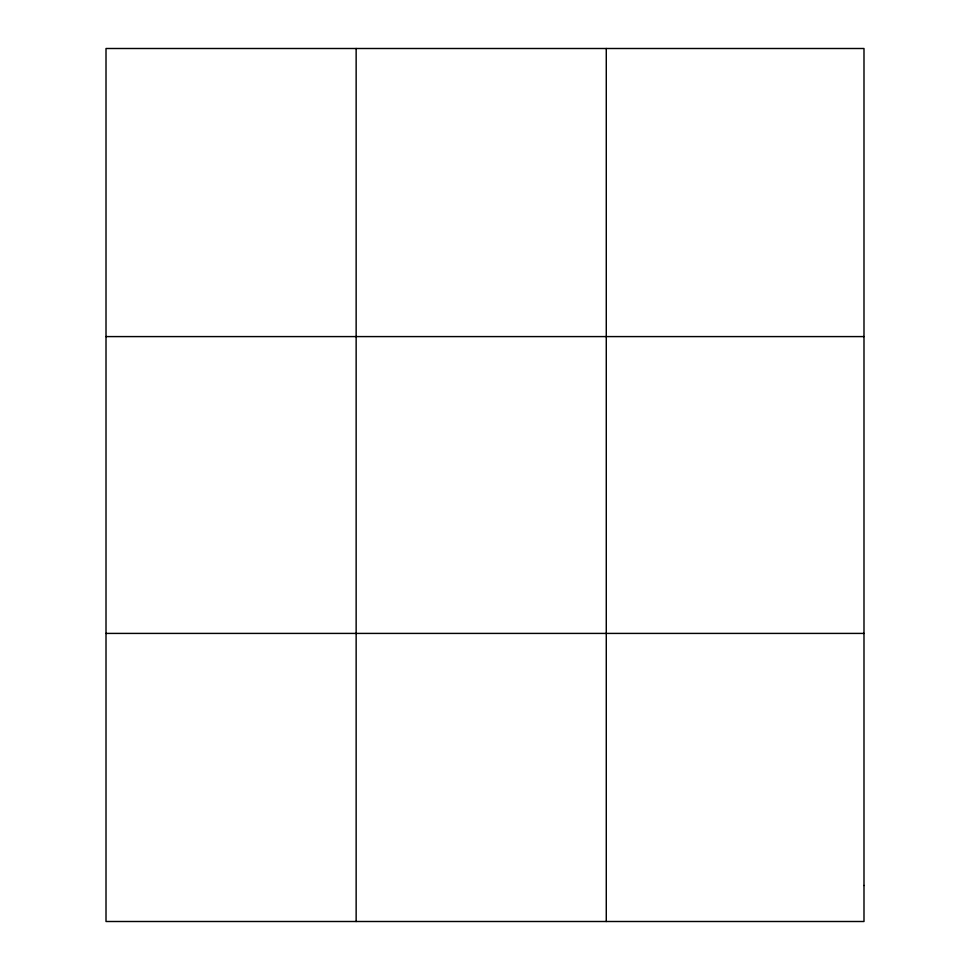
<?xml version="1.0" encoding="UTF-8"?>
<svg xmlns="http://www.w3.org/2000/svg" width="970" height="970" viewBox="0 0 970 970"><rect width="100%" height="100%" fill="white"/><g stroke="black" fill="none" stroke-linecap="round" stroke-linejoin="round"><path stroke-width="1.45" d="M356.148 48.5L356.148 921.5M606.274 48.5L606.274 921.5M106.009 336.59L863.991 336.59M106.009 633.41L863.991 633.41M863.991 885.489L863.991 921.5L106.009 921.5L106.009 48.5L863.991 48.5L863.991 885.489"/></g></svg>
